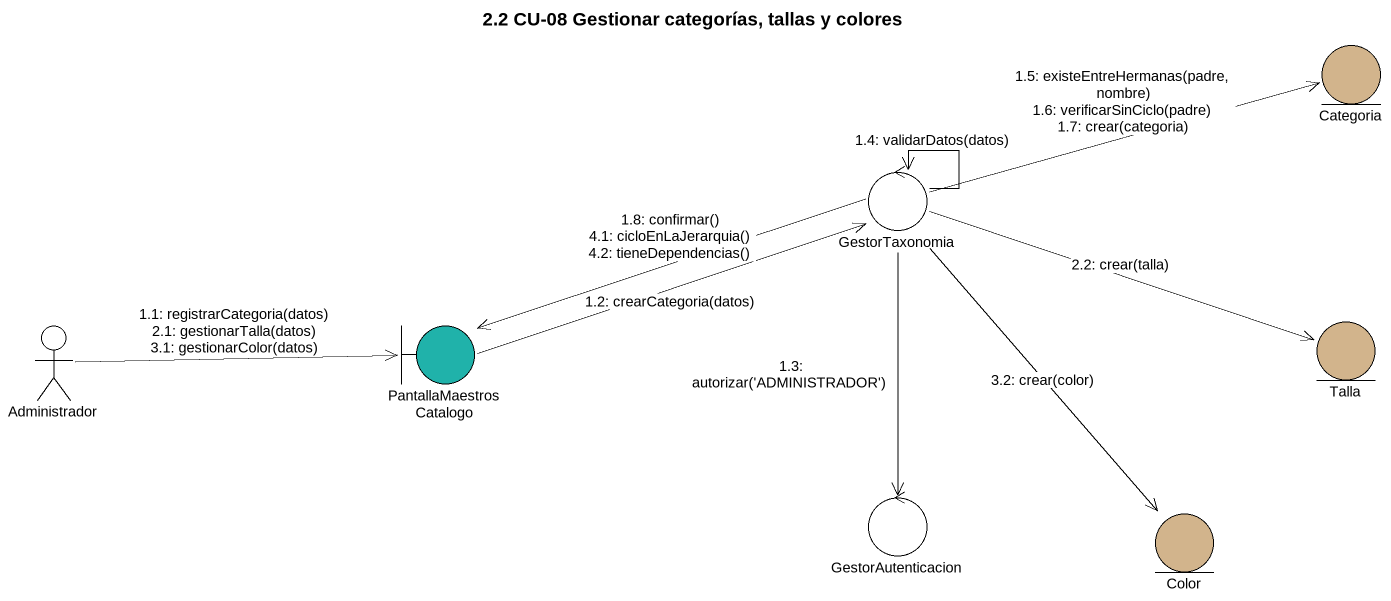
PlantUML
@startuml
title 2.2 CU-08 Gestionar categorías, tallas y colores
entity Categoria #D2B48C
control GestorTaxonomia
actor Administrador
boundary PantallaMaestrosCatalogo #20B2AA
entity Talla #D2B48C
control GestorAutenticacion
entity Color #D2B48C
Administrador -right-> PantallaMaestrosCatalogo : 1.1: registrarCategoria(datos)\n2.1: gestionarTalla(datos)\n3.1: gestionarColor(datos)
PantallaMaestrosCatalogo -right-> GestorTaxonomia : 1.2: crearCategoria(datos)
GestorTaxonomia --> GestorAutenticacion : 1.3: autorizar('ADMINISTRADOR')
GestorTaxonomia --> GestorTaxonomia : 1.4: validarDatos(datos)
GestorTaxonomia -right-> Categoria : 1.5: existeEntreHermanas(padre, nombre)\n1.6: verificarSinCiclo(padre)\n1.7: crear(categoria)
GestorTaxonomia -left-> PantallaMaestrosCatalogo : 1.8: confirmar()\n4.1: cicloEnLaJerarquia()\n4.2: tieneDependencias()
GestorTaxonomia -right-> Talla : 2.2: crear(talla)
GestorTaxonomia --> Color : 3.2: crear(color)
@enduml
